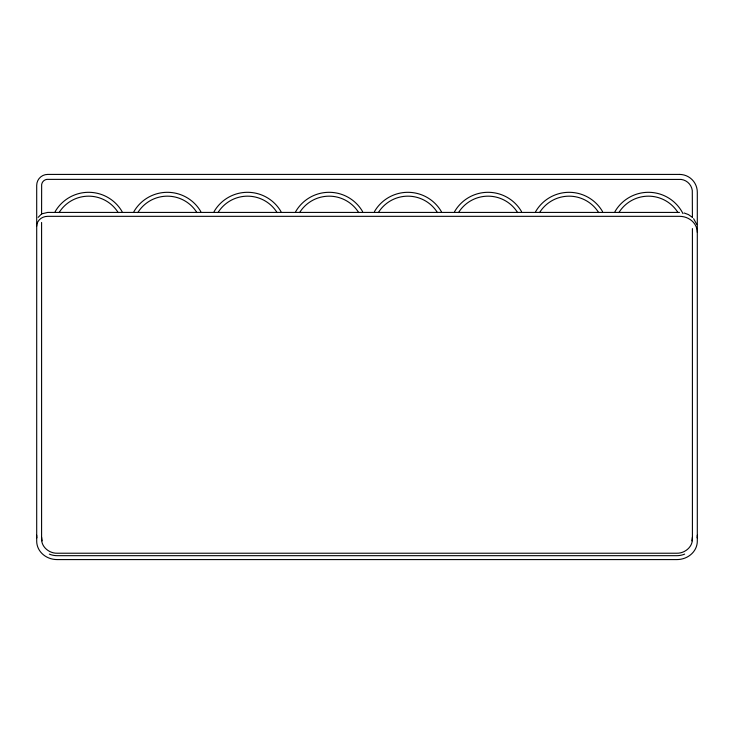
<?xml version="1.0" encoding="UTF-8"?>
<svg xmlns="http://www.w3.org/2000/svg" width="734" height="734" viewBox="0 0 734 734"><rect width="100%" height="100%" fill="white"/><g stroke="black" fill="none" stroke-linecap="round" stroke-linejoin="round"><path stroke-width="1.1" d="M692.41 537.104L691.868 540.875M38.168 217.365L40.994 214.466M42.196 213.75L47.682 212.42L679.5 212.42M684.106 212.97L688.4 214.567L692.089 217.117M693.621 218.686L696.694 224.301M42.132 540.875L41.59 537.104M692.41 217.585L692.29 190.528A12.9 12.9 0 0 0 681.189 179.426L46.893 179.371A6.083 6.083 0 0 0 41.654 184.61L41.59 214.209M692.41 228.586L692.41 539.059C692.538 547.252 684.51 553.5 676.675 553.225L57.325 553.225C49.49 553.5 41.462 547.252 41.59 539.059L41.59 222.457M214.062 211.64A38.654 38.654 0 0 1 281.021 211.64M217.989 212.594A34.801 34.801 0 0 1 277.103 212.594M49.334 554.115A20.469 20.469 0 0 0 57.169 555.675L676.831 555.675A20.469 20.469 0 0 0 684.666 554.115M36.874 537.875A20.469 20.469 0 0 1 36.7 535.205M697.3 535.205A20.469 20.469 0 0 1 697.126 537.875M55.142 211.64A38.654 38.654 0 0 1 122.101 211.64M295.674 211.64A38.654 38.654 0 0 1 362.633 211.64M535.636 211.64A38.654 38.654 0 0 1 602.586 211.64M133.891 211.64A38.654 38.654 0 0 1 200.841 211.64M374.423 211.64A38.654 38.654 0 0 1 441.373 211.64M454.594 211.64A38.654 38.654 0 0 1 521.553 211.64M614.954 211.64A38.654 38.654 0 0 1 682.969 213.603M299.591 212.594A34.801 34.801 0 0 1 358.706 212.594M59.069 212.594A34.801 34.801 0 0 1 118.183 212.594M137.808 212.594A34.801 34.801 0 0 1 196.923 212.594M378.34 212.594A34.801 34.801 0 0 1 437.455 212.594M458.521 212.594A34.801 34.801 0 0 1 517.635 212.594M539.554 212.594A34.801 34.801 0 0 1 598.669 212.594M697.3 232.357A17.799 16.02 0 0 0 679.5 216.328L47.682 216.328A10.982 9.891 0 0 0 36.7 226.219M618.872 212.594A34.801 34.801 0 0 1 677.987 212.594M679.5 174.417L47.682 174.417A10.982 10.982 0 0 0 36.7 185.399L36.7 541.151A20.469 18.433 0 0 0 57.169 559.583L676.831 559.583A20.469 18.433 0 0 0 697.3 541.151L697.3 192.216A17.799 17.799 0 0 0 679.5 174.417"/></g></svg>
